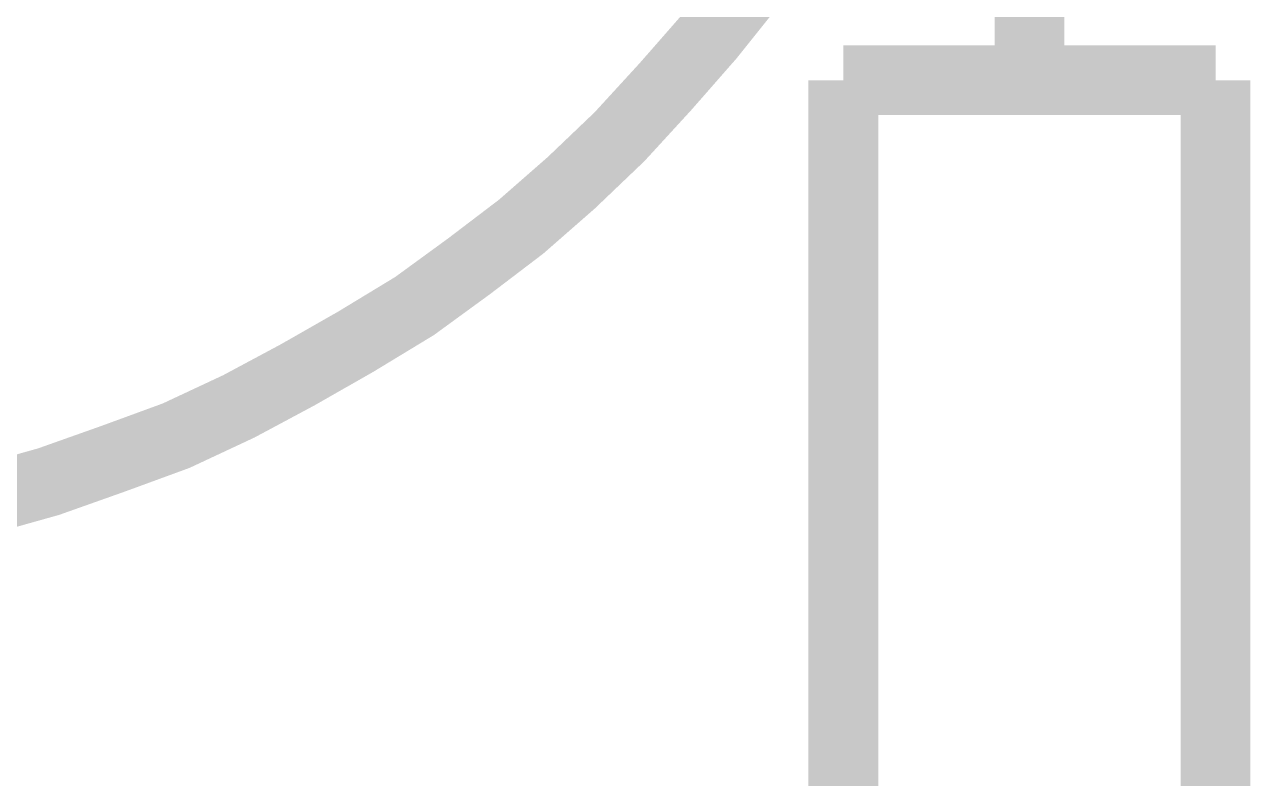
# Model space of a CAD drawing. Header units: inches. Extents: x 0 to 841, y 0 to 594.
# Drawn here: x 509.22 to 522.38, y 117.48 to 125.58 of the extents above; entities that cross this region are included whole.
import ezdxf

# ---------------------------------------------------------------- set-up
doc = ezdxf.new("R2010")
doc.units = ezdxf.units.IN
doc.layers.add('Sheet', color=255, linetype='Continuous')

msp = doc.modelspace()

# ---------------------------------------------------------------- linework, layer by layer
at = {"layer": 'Sheet'}
for points in [[(520.011, 124.985, 0.749, 0.749, 0), (520.011, 129.994, 0.749, 0.749, 0)], [(520.011, 124.985, 0.3, 0.3, 0), (520.011, 129.994, 0.3, 0.3, 0)], [(517.024, 126.018, 0.749, 0.749, 0), (516.575, 125.457, 0.749, 0.749, 0), (516.103, 124.918, 0.749, 0.749, 0), (515.609, 124.379, 0.749, 0.749, 0), (515.092, 123.885, 0.749, 0.749, 0), (514.553, 123.413, 0.749, 0.749, 0), (513.992, 122.986, 0.749, 0.749, 0), (513.408, 122.56, 0.749, 0.749, 0), (512.779, 122.178, 0.749, 0.749, 0), (512.15, 121.819, 0.749, 0.749, 0), (511.521, 121.482, 0.749, 0.749, 0), (510.848, 121.167, 0.749, 0.749, 0), (510.174, 120.92, 0.749, 0.749, 0), (509.478, 120.673, 0.749, 0.749, 0), (508.759, 120.471, 0.749, 0.749, 0)], [(508.759, 120.471, 0.749, 0.749, 0), (509.478, 120.673, 0.749, 0.749, 0), (510.174, 120.92, 0.749, 0.749, 0), (510.848, 121.167, 0.749, 0.749, 0), (511.521, 121.482, 0.749, 0.749, 0), (512.15, 121.819, 0.749, 0.749, 0), (512.779, 122.178, 0.749, 0.749, 0), (513.408, 122.56, 0.749, 0.749, 0), (513.992, 122.986, 0.749, 0.749, 0), (514.553, 123.413, 0.749, 0.749, 0), (515.092, 123.885, 0.749, 0.749, 0), (515.609, 124.379, 0.749, 0.749, 0), (516.103, 124.918, 0.749, 0.749, 0), (516.575, 125.457, 0.749, 0.749, 0), (517.024, 126.018, 0.749, 0.749, 0)], [(518.012, 114.991, 0.749, 0.749, 0), (518.012, 124.985, 0.749, 0.749, 0)], [(518.012, 124.985, 0.749, 0.749, 0), (522.009, 124.985, 0.749, 0.749, 0)], [(522.009, 124.985, 0.749, 0.749, 0), (522.009, 114.991, 0.749, 0.749, 0)]]:
    msp.add_lwpolyline(points, format="xyseb", dxfattribs=at)

doc.saveas('drawing.dxf')
